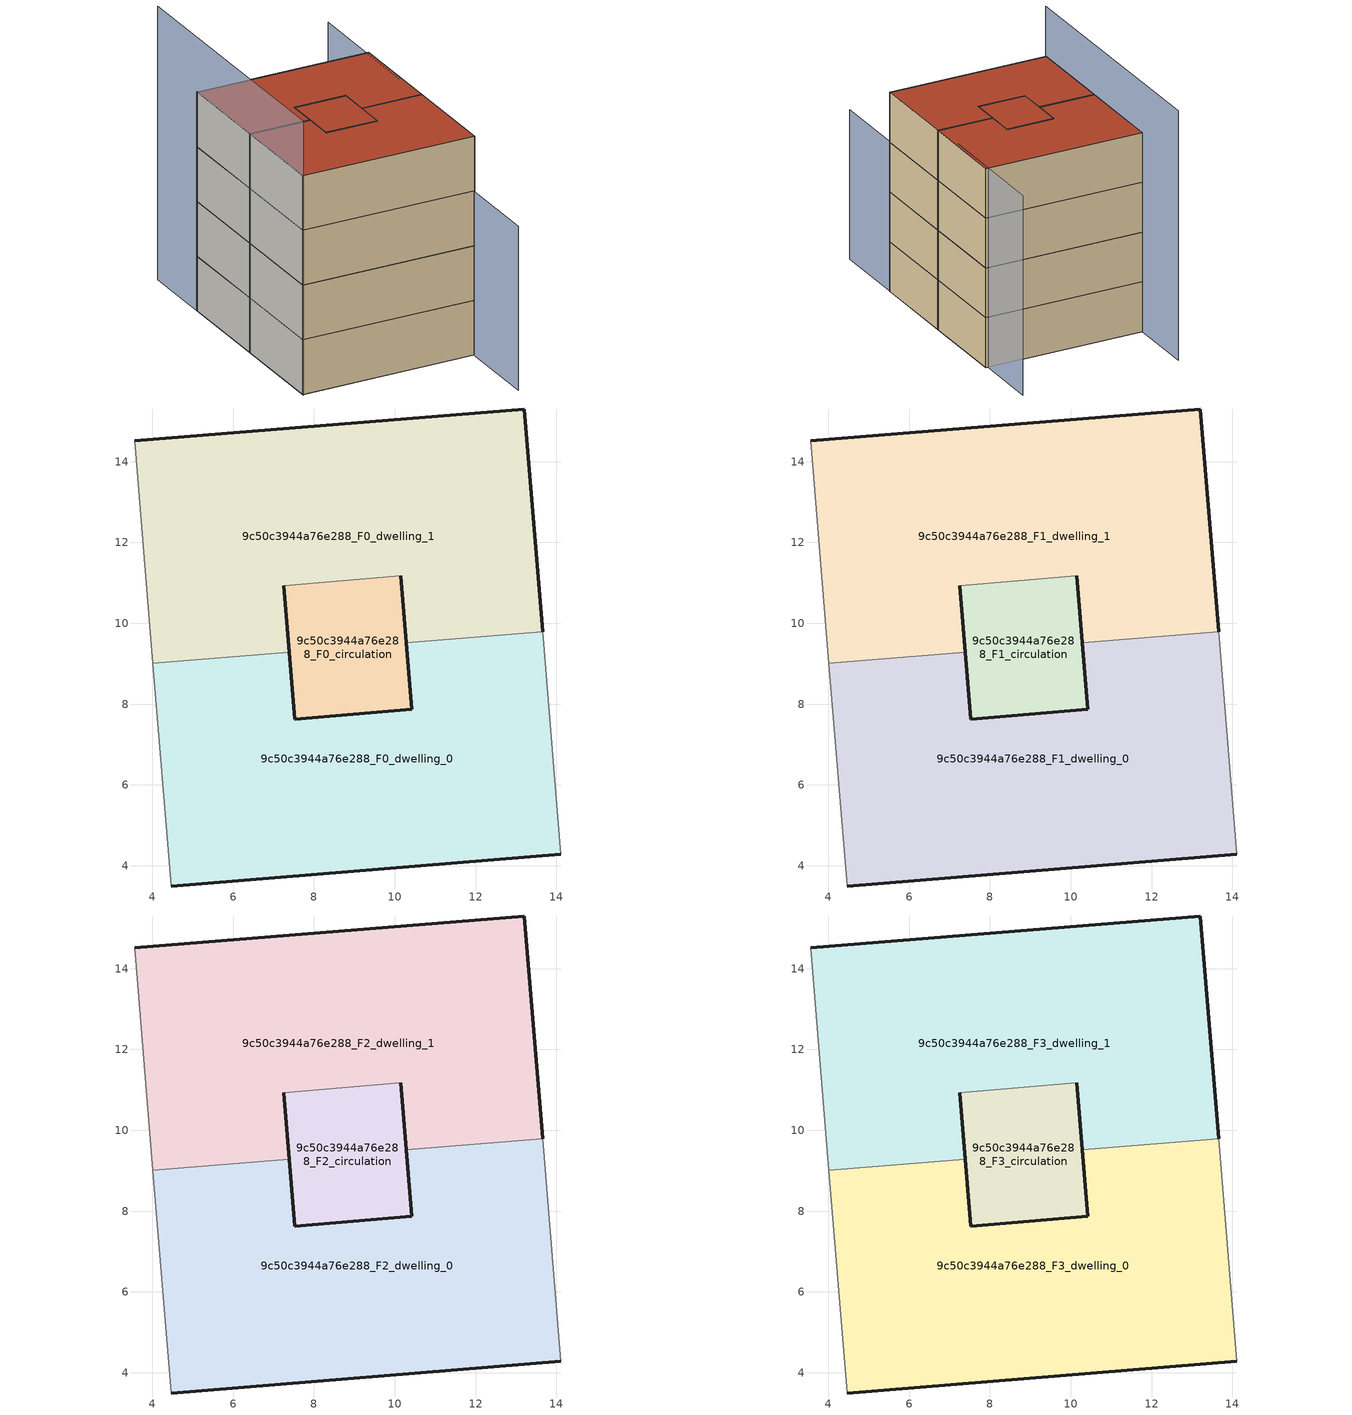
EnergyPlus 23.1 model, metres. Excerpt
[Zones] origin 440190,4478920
9c50c3944a76e288_F0_dwelling_0
 floor ground (EU_floor_Construction): 14.11,4.29 13.66,9.8 10.28,9.52 10.42,7.87 7.53,7.63 7.39,9.28 4.02,9.01 4.47,3.5 z0
 wall outside (EU_wall_Construction): 7.39,9.28 7.53,7.63 10.42,7.87 10.28,9.52 / 14.11,4.29 4.47,3.5 z0:3
 wall adiabatic (EU_wall_Construction): 4.47,3.5 4.02,9.01 / 13.66,9.8 14.11,4.29 z0:3
 wall to 9c50c3944a76e288_F0_dwelling_1 (EU_wall_Construction): 4.01,9.01 7.39,9.28 / 10.28,9.52 13.66,9.8 z0:3
9c50c3944a76e288_F0_dwelling_1
 floor ground (EU_floor_Construction): 13.66,9.8 13.21,15.3 3.56,14.51 4.02,9.01 7.39,9.28 7.26,10.93 10.15,11.17 10.28,9.52 z0
 wall outside (EU_wall_Construction): 10.28,9.52 10.15,11.17 / 7.26,10.93 7.39,9.28 / 3.56,14.51 13.21,15.3 13.66,9.8 z0:3
 wall adiabatic (EU_wall_Construction): 4.02,9.01 3.56,14.51 z0:3
 wall to 9c50c3944a76e288_F0_circulation (EU_wall_Construction): 10.15,11.17 7.26,10.93 z0:3
9c50c3944a76e288_F0_circulation
 floor ground (EU_floor_Construction): 10.42,7.87 10.15,11.17 7.26,10.93 7.53,7.63 z0
 wall outside (EU_wall_Construction): 10.15,11.17 10.42,7.87 7.53,7.63 7.26,10.93 z0:3
9c50c3944a76e288_F1_dwelling_0
 floor to 9c50c3944a76e288_F0_dwelling_0 (EU_floor_Construction): 14.11,4.29 13.66,9.8 10.28,9.52 10.42,7.87 7.53,7.63 7.39,9.28 4.01,9.01 4.47,3.5 z3
 wall outside (EU_wall_Construction): 7.39,9.28 7.53,7.63 10.42,7.87 10.28,9.52 / 14.11,4.29 4.47,3.5 z3:6
 wall adiabatic (EU_wall_Construction): 4.47,3.5 4.02,9.01 / 13.66,9.8 14.11,4.29 z3:6
 wall to 9c50c3944a76e288_F1_dwelling_1 (EU_wall_Construction): 4.01,9.01 7.39,9.28 / 10.28,9.52 13.66,9.8 z3:6
9c50c3944a76e288_F1_dwelling_1
 floor to 9c50c3944a76e288_F0_dwelling_1 (EU_floor_Construction): 13.66,9.8 13.21,15.3 3.56,14.51 4.01,9.01 7.39,9.28 7.26,10.93 10.15,11.17 10.28,9.52 z3
 wall outside (EU_wall_Construction): 10.28,9.52 10.15,11.17 / 7.26,10.93 7.39,9.28 / 3.56,14.51 13.21,15.3 13.66,9.8 z3:6
 wall adiabatic (EU_wall_Construction): 4.02,9.01 3.56,14.51 z3:6
 wall to 9c50c3944a76e288_F1_circulation (EU_wall_Construction): 10.15,11.17 7.26,10.93 z3:6
9c50c3944a76e288_F1_circulation
 floor to 9c50c3944a76e288_F0_circulation (EU_floor_Construction): 10.42,7.87 10.15,11.17 7.26,10.93 7.53,7.63 z3
 wall outside (EU_wall_Construction): 10.15,11.17 10.42,7.87 7.53,7.63 7.26,10.93 z3:6
9c50c3944a76e288_F2_dwelling_0
 floor to 9c50c3944a76e288_F1_dwelling_0 (EU_floor_Construction): 14.11,4.29 13.66,9.8 10.28,9.52 10.42,7.87 7.53,7.63 7.39,9.28 4.01,9.01 4.47,3.5 z6
 wall outside (EU_wall_Construction): 7.39,9.28 7.53,7.63 10.42,7.87 10.28,9.52 / 14.11,4.29 4.47,3.5 z6:9
 wall adiabatic (EU_wall_Construction): 4.47,3.5 4.02,9.01 / 13.66,9.8 14.11,4.29 z6:9
 wall to 9c50c3944a76e288_F2_dwelling_1 (EU_wall_Construction): 4.01,9.01 7.39,9.28 / 10.28,9.52 13.66,9.8 z6:9
9c50c3944a76e288_F2_dwelling_1
 floor to 9c50c3944a76e288_F1_dwelling_1 (EU_floor_Construction): 13.66,9.8 13.21,15.3 3.56,14.51 4.01,9.01 7.39,9.28 7.26,10.93 10.15,11.17 10.28,9.52 z6
 wall outside (EU_wall_Construction): 10.28,9.52 10.15,11.17 / 7.26,10.93 7.39,9.28 / 3.56,14.51 13.21,15.3 13.66,9.8 z6:9
 wall adiabatic (EU_wall_Construction): 4.02,9.01 3.56,14.51 z6:9
 wall to 9c50c3944a76e288_F2_circulation (EU_wall_Construction): 10.15,11.17 7.26,10.93 z6:9
9c50c3944a76e288_F2_circulation
 floor to 9c50c3944a76e288_F1_circulation (EU_floor_Construction): 10.42,7.87 10.15,11.17 7.26,10.93 7.53,7.63 z6
 wall outside (EU_wall_Construction): 10.15,11.17 10.42,7.87 7.53,7.63 7.26,10.93 z6:9
9c50c3944a76e288_F3_dwelling_0
 floor to 9c50c3944a76e288_F2_dwelling_0 (EU_floor_Construction): 14.11,4.29 13.66,9.8 10.28,9.52 10.42,7.87 7.53,7.63 7.39,9.28 4.01,9.01 4.47,3.5 z9
 wall outside (EU_wall_Construction): 7.39,9.28 7.53,7.63 10.42,7.87 10.28,9.52 / 14.11,4.29 4.47,3.5 z9:12
 wall adiabatic (EU_wall_Construction): 4.47,3.5 4.02,9.01 / 13.66,9.8 14.11,4.29 z9:12
 wall to 9c50c3944a76e288_F3_dwelling_1 (EU_wall_Construction): 4.01,9.01 7.39,9.28 / 10.28,9.52 13.66,9.8 z9:12
 roof outside (EU_roof_Construction): 13.66,9.8 14.11,4.29 4.47,3.5 4.02,9.01 7.39,9.28 7.53,7.63 10.42,7.87 10.28,9.52 z12
9c50c3944a76e288_F3_dwelling_1
 floor to 9c50c3944a76e288_F2_dwelling_1 (EU_floor_Construction): 13.66,9.8 13.21,15.3 3.56,14.51 4.01,9.01 7.39,9.28 7.26,10.93 10.15,11.17 10.28,9.52 z9
 wall outside (EU_wall_Construction): 10.28,9.52 10.15,11.17 / 7.26,10.93 7.39,9.28 / 3.56,14.51 13.21,15.3 13.66,9.8 z9:12
 wall adiabatic (EU_wall_Construction): 4.02,9.01 3.56,14.51 z9:12
 wall to 9c50c3944a76e288_F3_circulation (EU_wall_Construction): 10.15,11.17 7.26,10.93 z9:12
 roof outside (EU_roof_Construction): 13.21,15.3 13.66,9.8 10.28,9.52 10.15,11.17 7.26,10.93 7.39,9.28 4.02,9.01 3.56,14.51 z12
9c50c3944a76e288_F3_circulation
 floor to 9c50c3944a76e288_F2_circulation (EU_floor_Construction): 10.42,7.87 10.15,11.17 7.26,10.93 7.53,7.63 z9
 wall outside (EU_wall_Construction): 10.15,11.17 10.42,7.87 7.53,7.63 7.26,10.93 z9:12
 roof outside (EU_roof_Construction): 10.15,11.17 10.42,7.87 7.53,7.63 7.26,10.93 z12
shading: 13.34,11.82 12.76,19.28 z0:12; 14.45,-0.35 13.6,10.12 z0:9; 3.22,18.6 4.46,3.45 z0:15
[Building]
EU S2 Campaign: North Axis=0; Terrain=City; Solar Distribution=FullExterior
[Site:Location]
Madrid: Latitude=40.5; Longitude=-3.5; Time Zone=1; Elevation=609
[SizingPeriod:WeatherFileDays]
AnnualSizingPeriod: Begin Month=1; Begin Day of Month=1; End Month=12; End Day of Month=31; Day of Week for Start Day=Monday; Use Weather File Daylight Saving Period=No; Use Weather File Rain and Snow Indicators=No
[MATERIAL]
EU_InternalMass_Material: Roughness=MediumRough; Thickness=0.1; Conductivity=1; Density=1800; Specific Heat=900; Thermal Absorptance=0.9; Solar Absorptance=0.7; Visible Absorptance=0.7
[MATERIAL:NOMASS] Roughness=MediumRough; Thermal Absorptance=0.9; Solar Absorptance=0.7; Visible Absorptance=0.7
Name | Thermal Resistance
EU_wall_NoMass | 0.419739
EU_roof_NoMass | 0.352165
EU_floor_NoMass | 0.608284
[CONSTRUCTION]
EU_wall_Construction: EU_wall_NoMass
EU_roof_Construction: EU_roof_NoMass
EU_floor_Construction: EU_floor_NoMass
EU_InternalMass_Construction: EU_InternalMass_Material
[ZONE] Type=1; Multiplier=1; Ceiling Height=autocalculate; Floor Area=autocalculate; Part of Total Floor Area=Yes
Name | Volume
9c50c3944a76e288_F0_dwelling_0 | 145.995
9c50c3944a76e288_F1_dwelling_0; 9c50c3944a76e288_F2_dwelling_0; 9c50c3944a76e288_F3_dwelling_0 | 145.997
9c50c3944a76e288_F0_dwelling_1 | 146.002
9c50c3944a76e288_F1_dwelling_1; 9c50c3944a76e288_F2_dwelling_1; 9c50c3944a76e288_F3_dwelling_1 | 146.001
9c50c3944a76e288_F0_circulation | 28.8772
9c50c3944a76e288_F1_circulation; 9c50c3944a76e288_F2_circulation; 9c50c3944a76e288_F3_circulation | 28.8776
[INTERNALMASS] Construction=EU_InternalMass_Construction; Surface Area=48.6677
Name | Zone or ZoneList
9c50c3944a76e288_F0_dwelling_0_EU_InternalMass | 9c50c3944a76e288_F0_dwelling_0
9c50c3944a76e288_F0_dwelling_1_EU_InternalMass | 9c50c3944a76e288_F0_dwelling_1
9c50c3944a76e288_F1_dwelling_0_EU_InternalMass | 9c50c3944a76e288_F1_dwelling_0
9c50c3944a76e288_F1_dwelling_1_EU_InternalMass | 9c50c3944a76e288_F1_dwelling_1
9c50c3944a76e288_F2_dwelling_0_EU_InternalMass | 9c50c3944a76e288_F2_dwelling_0
9c50c3944a76e288_F2_dwelling_1_EU_InternalMass | 9c50c3944a76e288_F2_dwelling_1
9c50c3944a76e288_F3_dwelling_0_EU_InternalMass | 9c50c3944a76e288_F3_dwelling_0
9c50c3944a76e288_F3_dwelling_1_EU_InternalMass | 9c50c3944a76e288_F3_dwelling_1
[OTHEREQUIPMENT] Fuel Type=Electricity; Design Level Calculation Method=Watts/Area; Power per Zone Floor Area=1; Fraction Latent=0; Fraction Radiant=0; Fraction Lost=0; Carbon Dioxide Generation Rate=0; EndUse Subcategory=EU_Step8_InternalGains
Name | Zone or ZoneList or Space or SpaceList | Schedule
EU_Step8_InternalGain_9c50c3944a76e288_F0_dwelling_0_f000 | 9c50c3944a76e288_F0_dwelling_0 | EU_Step8_GainSchedule_9c50c3944a76e288_F0_dwelling_0_f000
EU_Step8_InternalGain_9c50c3944a76e288_F0_dwelling_1_f000 | 9c50c3944a76e288_F0_dwelling_1 | EU_Step8_GainSchedule_9c50c3944a76e288_F0_dwelling_1_f000
EU_Step8_InternalGain_9c50c3944a76e288_F1_dwelling_0_f000 | 9c50c3944a76e288_F1_dwelling_0 | EU_Step8_GainSchedule_9c50c3944a76e288_F1_dwelling_0_f000
EU_Step8_InternalGain_9c50c3944a76e288_F1_dwelling_1_f000 | 9c50c3944a76e288_F1_dwelling_1 | EU_Step8_GainSchedule_9c50c3944a76e288_F1_dwelling_1_f000
EU_Step8_InternalGain_9c50c3944a76e288_F2_dwelling_0_f000 | 9c50c3944a76e288_F2_dwelling_0 | EU_Step8_GainSchedule_9c50c3944a76e288_F2_dwelling_0_f000
EU_Step8_InternalGain_9c50c3944a76e288_F2_dwelling_1_f000 | 9c50c3944a76e288_F2_dwelling_1 | EU_Step8_GainSchedule_9c50c3944a76e288_F2_dwelling_1_f000
EU_Step8_InternalGain_9c50c3944a76e288_F3_dwelling_0_f000 | 9c50c3944a76e288_F3_dwelling_0 | EU_Step8_GainSchedule_9c50c3944a76e288_F3_dwelling_0_f000
EU_Step8_InternalGain_9c50c3944a76e288_F3_dwelling_1_f000 | 9c50c3944a76e288_F3_dwelling_1 | EU_Step8_GainSchedule_9c50c3944a76e288_F3_dwelling_1_f000
[ZONEINFILTRATION:DESIGNFLOWRATE] Schedule=EU_AlwaysOn; Design Flow Rate Calculation Method=Flow/Area; Flow Rate per Floor Area=0.0005; Constant Term Coefficient=1; Temperature Term Coefficient=0; Velocity Term Coefficient=0; Velocity Squared Term Coefficient=0
Name | Zone or ZoneList or Space or SpaceList
EU_Circulation_Infiltration_9c50c3944a76e288_F0_circulation | 9c50c3944a76e288_F0_circulation
EU_Circulation_Infiltration_9c50c3944a76e288_F1_circulation | 9c50c3944a76e288_F1_circulation
EU_Circulation_Infiltration_9c50c3944a76e288_F2_circulation | 9c50c3944a76e288_F2_circulation
EU_Circulation_Infiltration_9c50c3944a76e288_F3_circulation | 9c50c3944a76e288_F3_circulation
[ZONEVENTILATION:DESIGNFLOWRATE] Schedule=EU_AlwaysOn; Design Flow Rate Calculation Method=AirChanges/Hour; Air Changes per Hour=0.703302; Ventilation Type=Natural; Fan Pressure Rise=0; Fan Total Efficiency=1; Constant Term Coefficient=1; Temperature Term Coefficient=0; Velocity Term Coefficient=0; Velocity Squared Term Coefficient=0; Minimum Indoor Temperature=-100; Maximum Indoor Temperature=100; Delta Temperature=-100; Minimum Outdoor Temperature=-100; Maximum Outdoor Temperature=100; Maximum Wind Speed=40
Name | Zone or ZoneList or Space or SpaceList
EU_ConstantAir_9c50c3944a76e288_F0_dwelling_0 | 9c50c3944a76e288_F0_dwelling_0
EU_ConstantAir_9c50c3944a76e288_F0_dwelling_1 | 9c50c3944a76e288_F0_dwelling_1
EU_ConstantAir_9c50c3944a76e288_F1_dwelling_0 | 9c50c3944a76e288_F1_dwelling_0
EU_ConstantAir_9c50c3944a76e288_F1_dwelling_1 | 9c50c3944a76e288_F1_dwelling_1
EU_ConstantAir_9c50c3944a76e288_F2_dwelling_0 | 9c50c3944a76e288_F2_dwelling_0
EU_ConstantAir_9c50c3944a76e288_F2_dwelling_1 | 9c50c3944a76e288_F2_dwelling_1
EU_ConstantAir_9c50c3944a76e288_F3_dwelling_0 | 9c50c3944a76e288_F3_dwelling_0
EU_ConstantAir_9c50c3944a76e288_F3_dwelling_1 | 9c50c3944a76e288_F3_dwelling_1
[HVACTEMPLATE:THERMOSTAT] Constant Heating Setpoint=20; Constant Cooling Setpoint=50
EU_HeatOnly_9c50c3944a76e288_F0_dwelling_0; EU_HeatOnly_9c50c3944a76e288_F0_dwelling_1; EU_HeatOnly_9c50c3944a76e288_F1_dwelling_0; EU_HeatOnly_9c50c3944a76e288_F1_dwelling_1; EU_HeatOnly_9c50c3944a76e288_F2_dwelling_0; EU_HeatOnly_9c50c3944a76e288_F2_dwelling_1; EU_HeatOnly_9c50c3944a76e288_F3_dwelling_0; EU_HeatOnly_9c50c3944a76e288_F3_dwelling_1
[HVACTEMPLATE:ZONE:IDEALLOADSAIRSYSTEM] System Availability Schedule=EU_AlwaysOn; Maximum Heating Supply Air Temperature=50; Minimum Cooling Supply Air Temperature=13; Maximum Heating Supply Air Humidity Ratio=0.0156; Minimum Cooling Supply Air Humidity Ratio=0.0077; Heating Limit=NoLimit; Cooling Limit=NoLimit; Heating Availability Schedule=EU_AlwaysOn; Cooling Availability Schedule=EU_CoolingOff; Dehumidification Control Type=ConstantSensibleHeatRatio; Cooling Sensible Heat Ratio=0.7; Dehumidification Setpoint=60; Humidification Control Type=None; Humidification Setpoint=30; Outdoor Air Method=None; Outdoor Air Flow Rate per Person=0.00944; Outdoor Air Flow Rate per Zone Floor Area=0; Outdoor Air Flow Rate per Zone=0; Demand Controlled Ventilation Type=None; Outdoor Air Economizer Type=NoEconomizer; Heat Recovery Type=None; Sensible Heat Recovery Effectiveness=0.7; Latent Heat Recovery Effectiveness=0.65
Name | Template Thermostat
9c50c3944a76e288_F0_dwelling_0 | EU_HeatOnly_9c50c3944a76e288_F0_dwelling_0
9c50c3944a76e288_F0_dwelling_1 | EU_HeatOnly_9c50c3944a76e288_F0_dwelling_1
9c50c3944a76e288_F1_dwelling_0 | EU_HeatOnly_9c50c3944a76e288_F1_dwelling_0
9c50c3944a76e288_F1_dwelling_1 | EU_HeatOnly_9c50c3944a76e288_F1_dwelling_1
9c50c3944a76e288_F2_dwelling_0 | EU_HeatOnly_9c50c3944a76e288_F2_dwelling_0
9c50c3944a76e288_F2_dwelling_1 | EU_HeatOnly_9c50c3944a76e288_F2_dwelling_1
9c50c3944a76e288_F3_dwelling_0 | EU_HeatOnly_9c50c3944a76e288_F3_dwelling_0
9c50c3944a76e288_F3_dwelling_1 | EU_HeatOnly_9c50c3944a76e288_F3_dwelling_1
[SIZING:ZONE] Zone Cooling Design Supply Air Temperature Input Method=SupplyAirTemperature; Zone Cooling Design Supply Air Temperature=13; Zone Heating Design Supply Air Temperature Input Method=SupplyAirTemperature; Zone Heating Design Supply Air Temperature=50; Zone Cooling Design Supply Air Humidity Ratio=0.008; Zone Heating Design Supply Air Humidity Ratio=0.008; Cooling Design Air Flow Method=DesignDay; Cooling Design Air Flow Rate=0; Cooling Minimum Air Flow per Zone Floor Area=0.000762; Cooling Minimum Air Flow=0; Cooling Minimum Air Flow Fraction=0.2; Heating Design Air Flow Method=DesignDay; Heating Design Air Flow Rate=0; Heating Maximum Air Flow per Zone Floor Area=0.002032; Heating Maximum Air Flow=0.141576; Heating Maximum Air Flow Fraction=0.3; Account for Dedicated Outdoor Air System=No; Dedicated Outdoor Air System Control Strategy=NeutralSupplyAir; Dedicated Outdoor Air Low Setpoint Temperature for Design=autosize; Dedicated Outdoor Air High Setpoint Temperature for Design=autosize; Zone Load Sizing Method=Sensible Load Only No Latent Load; Zone Latent Cooling Design Supply Air Humidity Ratio Input Method=HumidityRatioDifference; Zone Cooling Design Supply Air Humidity Ratio Difference=0.005; Zone Latent Heating Design Supply Air Humidity Ratio Input Method=HumidityRatioDifference; Zone Humidification Design Supply Air Humidity Ratio Difference=0.005
9c50c3944a76e288_F0_dwelling_0; 9c50c3944a76e288_F0_dwelling_1; 9c50c3944a76e288_F1_dwelling_0; 9c50c3944a76e288_F1_dwelling_1; 9c50c3944a76e288_F2_dwelling_0; 9c50c3944a76e288_F2_dwelling_1; 9c50c3944a76e288_F3_dwelling_0; 9c50c3944a76e288_F3_dwelling_1
[SCHEDULE:CONSTANT]
Name | Hourly Value
EU_AlwaysOn | 1
EU_CoolingOff | 0
[SCHEDULE:FILE] Column Number=1; Rows to Skip at Top=0; Number of Hours of Data=8760; Column Separator=Comma; Interpolate to Timestep=No; Minutes per Item=60; Adjust Schedule for Daylight Savings=Yes
Name | File
EU_Step8_GainSchedule_9c50c3944a76e288_F0_dwelling_0_f000 | ../../schedules/9c50c3944a76e288/9c50c3944a76e288_F0_dwelling_0_f000_gain.csv
EU_Step8_GainSchedule_9c50c3944a76e288_F0_dwelling_1_f000 | ../../schedules/9c50c3944a76e288/9c50c3944a76e288_F0_dwelling_1_f000_gain.csv
EU_Step8_GainSchedule_9c50c3944a76e288_F1_dwelling_0_f000 | ../../schedules/9c50c3944a76e288/9c50c3944a76e288_F1_dwelling_0_f000_gain.csv
EU_Step8_GainSchedule_9c50c3944a76e288_F1_dwelling_1_f000 | ../../schedules/9c50c3944a76e288/9c50c3944a76e288_F1_dwelling_1_f000_gain.csv
EU_Step8_GainSchedule_9c50c3944a76e288_F2_dwelling_0_f000 | ../../schedules/9c50c3944a76e288/9c50c3944a76e288_F2_dwelling_0_f000_gain.csv
EU_Step8_GainSchedule_9c50c3944a76e288_F2_dwelling_1_f000 | ../../schedules/9c50c3944a76e288/9c50c3944a76e288_F2_dwelling_1_f000_gain.csv
EU_Step8_GainSchedule_9c50c3944a76e288_F3_dwelling_0_f000 | ../../schedules/9c50c3944a76e288/9c50c3944a76e288_F3_dwelling_0_f000_gain.csv
EU_Step8_GainSchedule_9c50c3944a76e288_F3_dwelling_1_f000 | ../../schedules/9c50c3944a76e288/9c50c3944a76e288_F3_dwelling_1_f000_gain.csv
